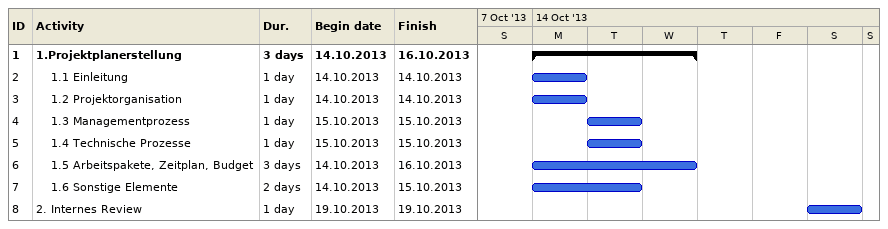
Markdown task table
| ID | Level | Task | Duration | Start | Finish |
|---|---|---|---|---|---|
| 1 | 1 | **1.Projektplanerstellung** | 3d | 2013-10-14 | 2013-10-16 |
| 2 | 2 | 1.1 Einleitung | 1d | 2013-10-14 | 2013-10-14 |
| 3 | 2 | 1.2 Projektorganisation | 1d | 2013-10-14 | 2013-10-14 |
| 4 | 2 | 1.3 Managementprozess | 1d | 2013-10-15 | 2013-10-15 |
| 5 | 2 | 1.4 Technische Prozesse | 1d | 2013-10-15 | 2013-10-15 |
| 6 | 2 | 1.5 Arbeitspakete, Zeitplan, Budget | 3d | 2013-10-14 | 2013-10-16 |
| 7 | 2 | 1.6 Sonstige Elemente | 2d | 2013-10-14 | 2013-10-15 |
| 8 | 1 | 2. Internes Review | 1d | 2013-10-19 | 2013-10-19 |
